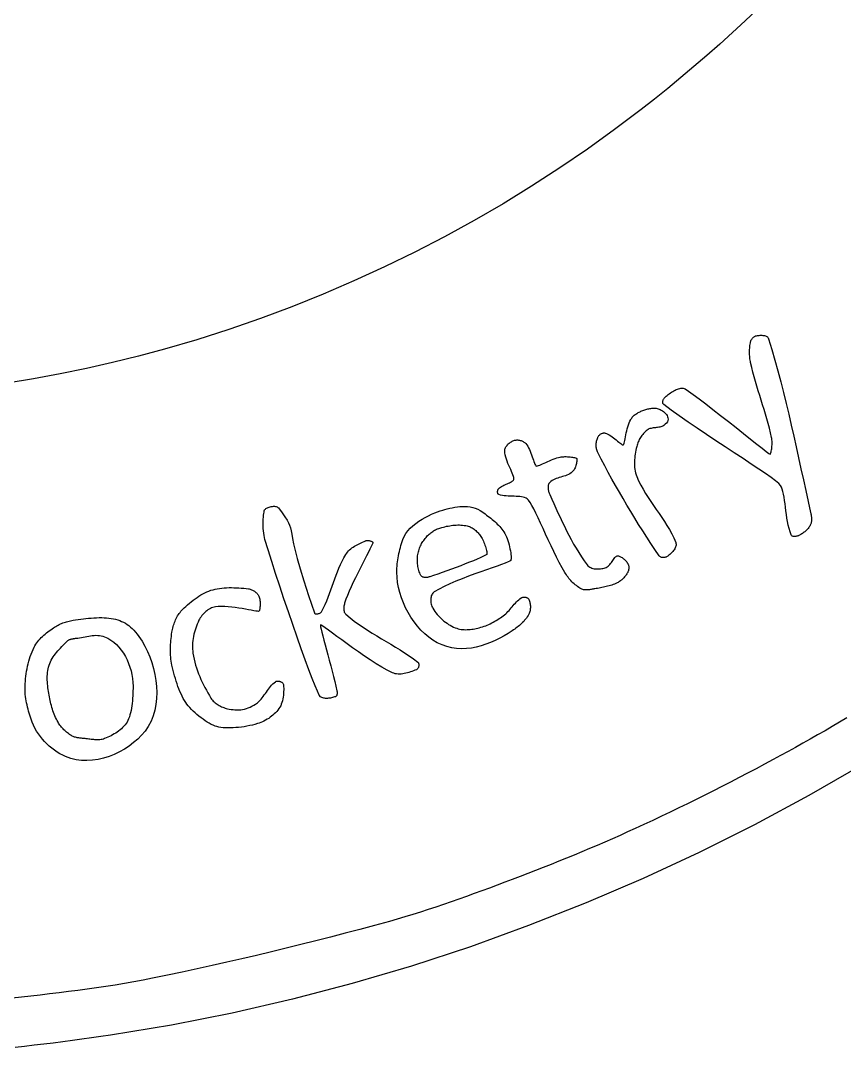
# Model space of a CAD drawing. Extents: x 29 to 1430, y 34 to 1434.
# Drawn here: x 807.5 to 1082.3, y 37.9 to 380.7 of the extents above; entities that cross this region are included whole.
import ezdxf

# ---------------------------------------------------------------- set-up
doc = ezdxf.new("R2010")
doc.units = 0
doc.header["$MEASUREMENT"] = 0
doc.layers.get('0').update_dxf_attribs({"linetype": 'CONTINUOUS'})

msp = doc.modelspace()

# ---------------------------------------------------------------- linework, layer by layer
at = {"color": 0, "true_color": 0x000000}
for points in [[(1053.34, 384.49), (1049.18, 380.54), (1044.97, 376.65), (1040.72, 372.82), (1036.43, 369.03), (1032.11, 365.31), (1027.75, 361.64), (1023.36, 358.03), (1018.94, 354.49), (1014.5, 351), (1005.62, 344.28), (996.57, 337.78), (987.35, 331.48), (977.96, 325.41), (968.43, 319.56), (958.75, 313.93), (948.93, 308.53), (938.97, 303.37), (928.9, 298.45), (918.7, 293.77), (908.4, 289.33), (898, 285.15), (887.5, 281.22), (876.91, 277.55), (866.24, 274.14), (855.5, 271), (846.86, 268.68), (838.18, 266.53), (829.45, 264.55), (820.67, 262.73), (811.86, 261.08), (803.01, 259.6)], [(1053, 275.5), (1053.26, 275.54), (1053.54, 275.58), (1053.84, 275.6), (1054.14, 275.62), (1054.45, 275.63), (1054.76, 275.63), (1055.06, 275.61), (1055.36, 275.58), (1055.64, 275.53), (1055.92, 275.45), (1056.17, 275.36), (1056.4, 275.24), (1056.6, 275.1), (1056.77, 274.93), (1056.9, 274.73), (1057, 274.5), (1058.07, 270.93), (1059.09, 267.34), (1060.07, 263.75), (1061.02, 260.14), (1061.94, 256.53), (1062.83, 252.9), (1063.69, 249.28), (1064.53, 245.64), (1065.36, 242), (1066.18, 238.36), (1066.98, 234.72), (1067.78, 231.07), (1068.58, 227.43), (1069.38, 223.78), (1070.18, 220.14), (1071, 216.5), (1071.05, 216.25), (1071.11, 216), (1071.16, 215.75), (1071.2, 215.5), (1071.24, 215.24), (1071.28, 214.98), (1071.3, 214.72), (1071.32, 214.47), (1071.33, 214.21), (1071.33, 213.95), (1071.31, 213.7), (1071.28, 213.45), (1071.23, 213.21), (1071.17, 212.97), (1071.1, 212.73), (1071, 212.5), (1070.86, 212.22), (1070.71, 211.95), (1070.54, 211.69), (1070.36, 211.43), (1070.17, 211.18), (1069.97, 210.94), (1069.76, 210.71), (1069.53, 210.48), (1069.3, 210.27), (1069.06, 210.06), (1068.81, 209.86), (1068.56, 209.67), (1068.3, 209.49), (1068.04, 209.31), (1067.77, 209.15), (1067.5, 209), (1067.33, 208.91), (1067.13, 208.83), (1066.93, 208.74), (1066.71, 208.67), (1066.49, 208.6), (1066.26, 208.55), (1066.03, 208.5), (1065.81, 208.47), (1065.59, 208.46), (1065.38, 208.47), (1065.18, 208.49), (1065, 208.54), (1064.84, 208.61), (1064.7, 208.71), (1064.58, 208.84), (1064.5, 209), (1064.14, 210.02), (1063.83, 211.1), (1063.56, 212.24), (1063.33, 213.42), (1063.13, 214.62), (1062.95, 215.83), (1062.78, 217.04), (1062.63, 218.23), (1062.48, 219.39), (1062.33, 220.51), (1062.17, 221.57), (1061.99, 222.56), (1061.79, 223.46), (1061.56, 224.26), (1061.3, 224.94), (1061, 225.5), (1060.41, 226.13), (1059.34, 227.02), (1057.83, 228.14), (1055.94, 229.47), (1053.71, 230.98), (1051.21, 232.65), (1048.47, 234.46), (1045.55, 236.37), (1042.51, 238.37), (1039.4, 240.42), (1036.26, 242.5), (1033.14, 244.59), (1030.11, 246.66), (1027.21, 248.69), (1024.49, 250.64), (1022, 252.5), (1021.89, 252.61), (1021.8, 252.73), (1021.74, 252.88), (1021.7, 253.03), (1021.69, 253.2), (1021.69, 253.37), (1021.71, 253.55), (1021.75, 253.74), (1021.81, 253.92), (1021.88, 254.1), (1021.96, 254.28), (1022.05, 254.45), (1022.16, 254.61), (1022.26, 254.76), (1022.38, 254.89), (1022.5, 255), (1022.83, 255.27), (1023.17, 255.55), (1023.52, 255.83), (1023.88, 256.1), (1024.25, 256.37), (1024.63, 256.63), (1025.01, 256.88), (1025.4, 257.11), (1025.79, 257.32), (1026.18, 257.51), (1026.58, 257.68), (1026.97, 257.81), (1027.36, 257.92), (1027.74, 257.98), (1028.13, 258.01), (1028.5, 258), (1029.15, 257.72), (1030.29, 256.99), (1031.87, 255.88), (1033.8, 254.46), (1036.01, 252.77), (1038.42, 250.9), (1040.97, 248.91), (1043.57, 246.85), (1046.15, 244.8), (1048.64, 242.82), (1050.97, 240.97), (1053.05, 239.33), (1054.82, 237.94), (1056.2, 236.88), (1057.12, 236.21), (1057.5, 236), (1057.59, 236.08), (1057.67, 236.22), (1057.75, 236.43), (1057.83, 236.69), (1057.9, 237), (1057.96, 237.36), (1058.02, 237.74), (1058.07, 238.15), (1058.11, 238.58), (1058.13, 239.02), (1058.15, 239.47), (1058.15, 239.91), (1058.14, 240.34), (1058.11, 240.76), (1058.06, 241.14), (1058, 241.5), (1057.64, 243.08), (1057.26, 244.66), (1056.84, 246.23), (1056.41, 247.79), (1055.95, 249.35), (1055.48, 250.9), (1055, 252.45), (1054.52, 254), (1054.03, 255.55), (1053.55, 257.11), (1053.08, 258.66), (1052.62, 260.22), (1052.18, 261.78), (1051.76, 263.35), (1051.36, 264.92), (1051, 266.5), (1050.91, 266.93), (1050.84, 267.36), (1050.77, 267.8), (1050.72, 268.24), (1050.68, 268.67), (1050.65, 269.12), (1050.63, 269.56), (1050.62, 270), (1050.63, 270.44), (1050.65, 270.89), (1050.68, 271.33), (1050.72, 271.77), (1050.77, 272.2), (1050.83, 272.64), (1050.91, 273.07), (1051, 273.5), (1051.05, 273.67), (1051.11, 273.84), (1051.18, 274.01), (1051.27, 274.18), (1051.37, 274.34), (1051.48, 274.5), (1051.6, 274.65), (1051.73, 274.79), (1051.87, 274.92), (1052.01, 275.04), (1052.17, 275.15), (1052.32, 275.25), (1052.49, 275.34), (1052.66, 275.41), (1052.83, 275.46), (1053, 275.5)], [(1015, 250.5), (1015.33, 250.62), (1015.66, 250.73), (1016, 250.84), (1016.35, 250.94), (1016.69, 251.03), (1017.04, 251.11), (1017.4, 251.17), (1017.75, 251.23), (1018.1, 251.27), (1018.46, 251.29), (1018.81, 251.3), (1019.16, 251.28), (1019.5, 251.25), (1019.84, 251.19), (1020.17, 251.11), (1020.5, 251), (1020.85, 250.85), (1021.21, 250.67), (1021.58, 250.44), (1021.94, 250.18), (1022.29, 249.88), (1022.61, 249.56), (1022.9, 249.21), (1023.13, 248.84), (1023.31, 248.46), (1023.42, 248.05), (1023.45, 247.64), (1023.38, 247.21), (1023.22, 246.79), (1022.94, 246.35), (1022.54, 245.92), (1022, 245.5), (1021.7, 245.32), (1021.38, 245.17), (1021.04, 245.06), (1020.69, 244.97), (1020.33, 244.91), (1019.97, 244.86), (1019.6, 244.82), (1019.23, 244.78), (1018.86, 244.75), (1018.49, 244.7), (1018.13, 244.65), (1017.77, 244.57), (1017.43, 244.48), (1017.1, 244.36), (1016.79, 244.2), (1016.5, 244), (1016.18, 243.74), (1015.88, 243.47), (1015.58, 243.18), (1015.3, 242.88), (1015.02, 242.56), (1014.76, 242.23), (1014.52, 241.89), (1014.29, 241.54), (1014.07, 241.19), (1013.87, 240.82), (1013.68, 240.45), (1013.51, 240.07), (1013.35, 239.68), (1013.22, 239.29), (1013.1, 238.9), (1013, 238.5), (1012.87, 237.89), (1012.74, 237.26), (1012.62, 236.63), (1012.51, 236), (1012.42, 235.36), (1012.35, 234.72), (1012.29, 234.08), (1012.25, 233.44), (1012.24, 232.8), (1012.26, 232.16), (1012.3, 231.53), (1012.37, 230.91), (1012.47, 230.29), (1012.61, 229.68), (1012.79, 229.09), (1013, 228.5), (1013.64, 227.04), (1014.35, 225.61), (1015.12, 224.22), (1015.94, 222.85), (1016.8, 221.5), (1017.69, 220.16), (1018.61, 218.83), (1019.53, 217.51), (1020.44, 216.19), (1021.35, 214.86), (1022.24, 213.52), (1023.1, 212.17), (1023.91, 210.79), (1024.67, 209.4), (1025.37, 207.97), (1026, 206.5), (1026.09, 206.2), (1026.13, 205.89), (1026.12, 205.59), (1026.06, 205.28), (1025.97, 204.97), (1025.84, 204.66), (1025.67, 204.36), (1025.49, 204.06), (1025.27, 203.77), (1025.04, 203.48), (1024.8, 203.2), (1024.54, 202.94), (1024.28, 202.68), (1024.01, 202.44), (1023.75, 202.21), (1023.5, 202), (1023.34, 201.89), (1023.17, 201.78), (1022.98, 201.69), (1022.78, 201.62), (1022.57, 201.55), (1022.36, 201.5), (1022.14, 201.47), (1021.92, 201.45), (1021.7, 201.45), (1021.49, 201.47), (1021.29, 201.51), (1021.1, 201.56), (1020.92, 201.64), (1020.76, 201.74), (1020.62, 201.86), (1020.5, 202), (1019.1, 204.08), (1017.71, 206.17), (1016.34, 208.27), (1014.99, 210.39), (1013.65, 212.51), (1012.33, 214.64), (1011.02, 216.79), (1009.74, 218.94), (1008.46, 221.11), (1007.21, 223.28), (1005.97, 225.46), (1004.74, 227.66), (1003.53, 229.85), (1002.34, 232.06), (1001.16, 234.28), (1000, 236.5), (999.87, 236.78), (999.76, 237.08), (999.66, 237.38), (999.59, 237.69), (999.54, 238), (999.5, 238.32), (999.49, 238.65), (999.49, 238.97), (999.5, 239.3), (999.53, 239.62), (999.58, 239.95), (999.64, 240.27), (999.71, 240.59), (999.8, 240.9), (999.89, 241.2), (1000, 241.5), (1000.08, 241.67), (1000.17, 241.84), (1000.28, 242), (1000.41, 242.16), (1000.55, 242.31), (1000.7, 242.45), (1000.86, 242.58), (1001.03, 242.69), (1001.21, 242.8), (1001.39, 242.89), (1001.58, 242.96), (1001.77, 243.01), (1001.95, 243.04), (1002.14, 243.05), (1002.32, 243.04), (1002.5, 243), (1002.94, 242.84), (1003.4, 242.63), (1003.87, 242.36), (1004.34, 242.06), (1004.82, 241.74), (1005.29, 241.39), (1005.74, 241.04), (1006.19, 240.68), (1006.61, 240.34), (1007, 240.01), (1007.36, 239.71), (1007.69, 239.46), (1007.97, 239.25), (1008.2, 239.09), (1008.38, 239.01), (1008.5, 239), (1008.59, 239.1), (1008.68, 239.31), (1008.78, 239.63), (1008.89, 240.04), (1009, 240.53), (1009.12, 241.09), (1009.25, 241.7), (1009.38, 242.35), (1009.53, 243.03), (1009.7, 243.73), (1009.87, 244.42), (1010.06, 245.11), (1010.27, 245.78), (1010.49, 246.4), (1010.74, 246.98), (1011, 247.5), (1011.16, 247.77), (1011.34, 248.02), (1011.54, 248.27), (1011.75, 248.5), (1011.98, 248.72), (1012.21, 248.93), (1012.46, 249.14), (1012.72, 249.33), (1012.99, 249.51), (1013.26, 249.68), (1013.54, 249.84), (1013.83, 249.99), (1014.12, 250.13), (1014.41, 250.27), (1014.71, 250.39), (1015, 250.5)], [(972, 240.5), (972.25, 240.58), (972.51, 240.63), (972.77, 240.67), (973.04, 240.68), (973.32, 240.68), (973.59, 240.66), (973.87, 240.62), (974.14, 240.56), (974.41, 240.48), (974.68, 240.39), (974.93, 240.28), (975.17, 240.16), (975.4, 240.01), (975.62, 239.86), (975.82, 239.69), (976, 239.5), (976.33, 239.08), (976.65, 238.6), (976.94, 238.06), (977.22, 237.5), (977.48, 236.9), (977.72, 236.29), (977.95, 235.68), (978.17, 235.08), (978.37, 234.5), (978.57, 233.95), (978.74, 233.45), (978.91, 233), (979.07, 232.62), (979.22, 232.32), (979.37, 232.11), (979.5, 232), (979.67, 231.98), (979.93, 232.03), (980.26, 232.13), (980.65, 232.27), (981.1, 232.46), (981.6, 232.69), (982.14, 232.93), (982.71, 233.2), (983.31, 233.47), (983.92, 233.75), (984.55, 234.02), (985.17, 234.27), (985.78, 234.51), (986.38, 234.71), (986.96, 234.88), (987.5, 235), (987.86, 235.05), (988.24, 235.09), (988.66, 235.11), (989.08, 235.12), (989.52, 235.12), (989.96, 235.1), (990.4, 235.07), (990.82, 235.03), (991.23, 234.99), (991.62, 234.93), (991.97, 234.87), (992.28, 234.8), (992.54, 234.73), (992.76, 234.66), (992.91, 234.58), (993, 234.5), (993.04, 234.39), (993.06, 234.23), (993.07, 234.02), (993.05, 233.77), (993.01, 233.48), (992.96, 233.17), (992.89, 232.83), (992.8, 232.48), (992.69, 232.13), (992.57, 231.77), (992.43, 231.42), (992.27, 231.09), (992.1, 230.77), (991.92, 230.48), (991.71, 230.22), (991.5, 230), (991.1, 229.68), (990.67, 229.4), (990.21, 229.16), (989.73, 228.95), (989.24, 228.77), (988.74, 228.6), (988.22, 228.45), (987.71, 228.29), (987.19, 228.14), (986.69, 227.98), (986.19, 227.81), (985.7, 227.61), (985.24, 227.39), (984.8, 227.14), (984.38, 226.84), (984, 226.5), (983.84, 226.31), (983.71, 226.11), (983.6, 225.88), (983.52, 225.65), (983.47, 225.4), (983.44, 225.14), (983.43, 224.87), (983.44, 224.6), (983.47, 224.33), (983.51, 224.05), (983.57, 223.78), (983.63, 223.5), (983.71, 223.24), (983.8, 222.98), (983.9, 222.73), (984, 222.5), (984.69, 220.98), (985.37, 219.46), (986.06, 217.94), (986.75, 216.42), (987.45, 214.9), (988.16, 213.38), (988.88, 211.87), (989.62, 210.38), (990.38, 208.89), (991.16, 207.42), (991.97, 205.96), (992.81, 204.52), (993.68, 203.11), (994.58, 201.71), (995.52, 200.34), (996.5, 199), (996.75, 198.72), (997.03, 198.47), (997.34, 198.26), (997.68, 198.08), (998.04, 197.93), (998.42, 197.82), (998.82, 197.73), (999.23, 197.67), (999.65, 197.64), (1000.07, 197.63), (1000.49, 197.65), (1000.92, 197.68), (1001.33, 197.74), (1001.73, 197.81), (1002.13, 197.9), (1002.5, 198), (1002.83, 198.13), (1003.15, 198.32), (1003.45, 198.56), (1003.74, 198.84), (1004.02, 199.15), (1004.29, 199.48), (1004.54, 199.82), (1004.79, 200.17), (1005.03, 200.51), (1005.26, 200.84), (1005.48, 201.14), (1005.69, 201.42), (1005.9, 201.65), (1006.1, 201.83), (1006.3, 201.95), (1006.5, 202), (1006.7, 202), (1006.92, 201.97), (1007.14, 201.9), (1007.38, 201.82), (1007.62, 201.7), (1007.86, 201.57), (1008.11, 201.41), (1008.35, 201.24), (1008.59, 201.05), (1008.83, 200.85), (1009.06, 200.63), (1009.27, 200.41), (1009.48, 200.19), (1009.67, 199.96), (1009.85, 199.73), (1010, 199.5), (1010.09, 199.34), (1010.17, 199.16), (1010.24, 198.99), (1010.29, 198.8), (1010.33, 198.61), (1010.36, 198.41), (1010.38, 198.21), (1010.38, 198.01), (1010.37, 197.81), (1010.35, 197.61), (1010.32, 197.42), (1010.28, 197.22), (1010.22, 197.03), (1010.16, 196.85), (1010.08, 196.67), (1010, 196.5), (1009.85, 196.23), (1009.69, 195.96), (1009.51, 195.7), (1009.33, 195.44), (1009.14, 195.19), (1008.94, 194.95), (1008.73, 194.71), (1008.51, 194.48), (1008.28, 194.26), (1008.05, 194.05), (1007.81, 193.85), (1007.56, 193.65), (1007.3, 193.47), (1007.04, 193.3), (1006.77, 193.14), (1006.5, 193), (1006.06, 192.79), (1005.62, 192.6), (1005.17, 192.42), (1004.71, 192.26), (1004.25, 192.11), (1003.78, 191.97), (1003.31, 191.84), (1002.84, 191.73), (1002.36, 191.62), (1001.88, 191.51), (1001.4, 191.42), (1000.92, 191.33), (1000.44, 191.24), (999.96, 191.16), (999.48, 191.08), (999, 191), (998.72, 190.95), (998.44, 190.9), (998.15, 190.85), (997.86, 190.79), (997.57, 190.75), (997.27, 190.7), (996.98, 190.66), (996.69, 190.64), (996.4, 190.62), (996.11, 190.62), (995.83, 190.63), (995.55, 190.66), (995.28, 190.71), (995.01, 190.78), (994.75, 190.88), (994.5, 191), (994.08, 191.24), (993.67, 191.5), (993.26, 191.78), (992.87, 192.07), (992.49, 192.38), (992.11, 192.7), (991.75, 193.04), (991.4, 193.38), (991.06, 193.74), (990.73, 194.11), (990.41, 194.49), (990.1, 194.88), (989.81, 195.27), (989.53, 195.68), (989.26, 196.09), (989, 196.5), (988.1, 198.05), (987.19, 199.75), (986.27, 201.55), (985.35, 203.44), (984.42, 205.37), (983.51, 207.31), (982.62, 209.25), (981.75, 211.14), (980.91, 212.96), (980.11, 214.67), (979.36, 216.24), (978.66, 217.65), (978.01, 218.86), (977.43, 219.84), (976.93, 220.57), (976.5, 221), (976.09, 221.25), (975.63, 221.45), (975.12, 221.6), (974.57, 221.71), (973.99, 221.78), (973.39, 221.84), (972.76, 221.87), (972.11, 221.89), (971.45, 221.91), (970.79, 221.93), (970.12, 221.96), (969.46, 222.01), (968.82, 222.08), (968.19, 222.18), (967.58, 222.32), (967, 222.5), (966.89, 222.56), (966.8, 222.63), (966.73, 222.73), (966.67, 222.84), (966.63, 222.97), (966.6, 223.11), (966.59, 223.26), (966.59, 223.41), (966.6, 223.57), (966.63, 223.72), (966.67, 223.87), (966.71, 224.02), (966.77, 224.16), (966.84, 224.29), (966.92, 224.4), (967, 224.5), (967.28, 224.75), (967.59, 224.98), (967.93, 225.19), (968.3, 225.38), (968.68, 225.57), (969.07, 225.74), (969.46, 225.91), (969.85, 226.07), (970.22, 226.23), (970.58, 226.39), (970.92, 226.56), (971.22, 226.73), (971.49, 226.9), (971.71, 227.09), (971.89, 227.29), (972, 227.5), (972.04, 227.76), (972, 228.11), (971.89, 228.53), (971.72, 229.02), (971.5, 229.56), (971.25, 230.15), (970.97, 230.78), (970.67, 231.45), (970.36, 232.14), (970.07, 232.85), (969.79, 233.56), (969.53, 234.28), (969.32, 234.99), (969.15, 235.69), (969.04, 236.36), (969, 237), (969.02, 237.29), (969.07, 237.57), (969.15, 237.85), (969.27, 238.12), (969.4, 238.39), (969.57, 238.65), (969.75, 238.89), (969.96, 239.13), (970.18, 239.36), (970.41, 239.57), (970.66, 239.77), (970.92, 239.95), (971.19, 240.12), (971.46, 240.26), (971.73, 240.39), (972, 240.5)], [(889, 217.5), (889.14, 217.62), (889.32, 217.76), (889.55, 217.89), (889.82, 218.02), (890.12, 218.14), (890.44, 218.26), (890.78, 218.36), (891.13, 218.44), (891.48, 218.51), (891.83, 218.54), (892.17, 218.55), (892.49, 218.52), (892.8, 218.46), (893.07, 218.35), (893.31, 218.2), (893.5, 218), (894.73, 216.35), (895.67, 215.03), (896.37, 213.95), (896.88, 213.04), (897.24, 212.2), (897.5, 211.34), (897.72, 210.38), (897.94, 209.24), (898.2, 207.82), (898.56, 206.05), (899.07, 203.83), (899.78, 201.07), (900.72, 197.7), (901.96, 193.62), (903.54, 188.75), (905.5, 183), (905.57, 182.87), (905.67, 182.76), (905.8, 182.68), (905.95, 182.63), (906.12, 182.61), (906.31, 182.61), (906.5, 182.63), (906.7, 182.67), (906.91, 182.73), (907.11, 182.8), (907.3, 182.89), (907.48, 182.99), (907.64, 183.11), (907.79, 183.23), (907.91, 183.36), (908, 183.5), (908.59, 184.65), (909.13, 185.81), (909.64, 187), (910.12, 188.2), (910.57, 189.41), (911.01, 190.63), (911.44, 191.85), (911.87, 193.08), (912.3, 194.3), (912.74, 195.51), (913.2, 196.72), (913.69, 197.91), (914.2, 199.09), (914.75, 200.25), (915.35, 201.39), (916, 202.5), (916.27, 202.91), (916.58, 203.29), (916.91, 203.66), (917.26, 204), (917.64, 204.32), (918.03, 204.63), (918.44, 204.92), (918.87, 205.19), (919.3, 205.45), (919.75, 205.7), (920.2, 205.93), (920.66, 206.16), (921.12, 206.38), (921.59, 206.59), (922.05, 206.8), (922.5, 207), (922.65, 207.06), (922.82, 207.1), (923, 207.12), (923.19, 207.13), (923.38, 207.13), (923.57, 207.11), (923.77, 207.09), (923.96, 207.05), (924.14, 207), (924.31, 206.95), (924.48, 206.89), (924.62, 206.82), (924.75, 206.74), (924.86, 206.67), (924.94, 206.58), (925, 206.5), (924.96, 206.28), (924.78, 205.82), (924.46, 205.14), (924.04, 204.26), (923.51, 203.21), (922.9, 202.02), (922.23, 200.7), (921.51, 199.29), (920.76, 197.81), (919.99, 196.28), (919.22, 194.72), (918.48, 193.17), (917.76, 191.65), (917.1, 190.18), (916.51, 188.79), (916, 187.5), (915.89, 187.2), (915.78, 186.88), (915.68, 186.55), (915.58, 186.21), (915.49, 185.87), (915.41, 185.52), (915.35, 185.17), (915.31, 184.83), (915.29, 184.49), (915.29, 184.15), (915.33, 183.83), (915.39, 183.52), (915.48, 183.24), (915.62, 182.97), (915.79, 182.72), (916, 182.5), (917.38, 181.34), (918.8, 180.24), (920.25, 179.18), (921.74, 178.17), (923.25, 177.18), (924.78, 176.22), (926.33, 175.28), (927.88, 174.36), (929.44, 173.43), (930.99, 172.51), (932.54, 171.57), (934.08, 170.62), (935.6, 169.64), (937.1, 168.64), (938.56, 167.59), (940, 166.5), (940.11, 166.39), (940.2, 166.25), (940.27, 166.1), (940.31, 165.93), (940.34, 165.75), (940.34, 165.56), (940.33, 165.37), (940.3, 165.17), (940.25, 164.98), (940.18, 164.79), (940.1, 164.62), (940, 164.45), (939.9, 164.31), (939.77, 164.18), (939.64, 164.08), (939.5, 164), (939.03, 163.81), (938.54, 163.62), (938.05, 163.43), (937.54, 163.25), (937.03, 163.08), (936.52, 162.93), (936, 162.8), (935.48, 162.69), (934.96, 162.6), (934.45, 162.55), (933.93, 162.52), (933.43, 162.53), (932.93, 162.58), (932.44, 162.67), (931.96, 162.81), (931.5, 163), (929.8, 163.86), (927.99, 164.87), (926.09, 166.02), (924.14, 167.26), (922.16, 168.58), (920.19, 169.93), (918.26, 171.3), (916.39, 172.64), (914.62, 173.93), (912.98, 175.14), (911.5, 176.24), (910.2, 177.2), (909.12, 177.98), (908.29, 178.56), (907.74, 178.91), (907.5, 179), (907.48, 178.79), (907.55, 178.27), (907.72, 177.5), (907.97, 176.48), (908.28, 175.26), (908.65, 173.86), (909.07, 172.32), (909.52, 170.67), (909.99, 168.93), (910.47, 167.14), (910.96, 165.32), (911.43, 163.52), (911.88, 161.75), (912.3, 160.06), (912.68, 158.46), (913, 157), (913.02, 156.87), (913.05, 156.73), (913.06, 156.59), (913.07, 156.44), (913.08, 156.29), (913.07, 156.13), (913.06, 155.98), (913.04, 155.84), (913.02, 155.69), (912.98, 155.56), (912.93, 155.43), (912.87, 155.32), (912.8, 155.21), (912.71, 155.13), (912.61, 155.05), (912.5, 155), (912.2, 154.9), (911.89, 154.8), (911.57, 154.71), (911.24, 154.63), (910.91, 154.56), (910.57, 154.51), (910.24, 154.46), (909.9, 154.44), (909.57, 154.43), (909.24, 154.44), (908.92, 154.48), (908.61, 154.53), (908.31, 154.61), (908.03, 154.71), (907.75, 154.84), (907.5, 155), (907.13, 155.55), (906.55, 156.79), (905.76, 158.66), (904.8, 161.09), (903.69, 164), (902.46, 167.33), (901.13, 170.99), (899.74, 174.92), (898.29, 179.06), (896.82, 183.31), (895.36, 187.63), (893.93, 191.92), (892.55, 196.13), (891.25, 200.17), (890.06, 203.99), (889, 207.5), (888.84, 208.13), (888.7, 208.82), (888.6, 209.55), (888.52, 210.32), (888.46, 211.11), (888.43, 211.9), (888.42, 212.69), (888.43, 213.46), (888.46, 214.2), (888.5, 214.9), (888.55, 215.54), (888.62, 216.12), (888.7, 216.61), (888.8, 217.02), (888.89, 217.32), (889, 217.5)], [(949, 217.5), (949.83, 217.71), (950.66, 217.9), (951.5, 218.08), (952.34, 218.23), (953.19, 218.36), (954.05, 218.45), (954.9, 218.5), (955.75, 218.5), (956.61, 218.44), (957.46, 218.33), (958.31, 218.14), (959.16, 217.89), (960, 217.55), (960.84, 217.13), (961.67, 216.61), (962.5, 216), (962.95, 215.64), (963.4, 215.28), (963.86, 214.91), (964.31, 214.55), (964.77, 214.18), (965.21, 213.8), (965.66, 213.42), (966.09, 213.03), (966.51, 212.64), (966.92, 212.23), (967.32, 211.81), (967.7, 211.38), (968.06, 210.93), (968.4, 210.47), (968.71, 209.99), (969, 209.5), (969.27, 208.97), (969.53, 208.38), (969.78, 207.75), (970, 207.09), (970.22, 206.41), (970.41, 205.72), (970.59, 205.02), (970.74, 204.34), (970.87, 203.68), (970.97, 203.05), (971.05, 202.46), (971.1, 201.92), (971.12, 201.45), (971.12, 201.05), (971.07, 200.73), (971, 200.5), (970.72, 200.28), (970.08, 199.98), (969.14, 199.59), (967.91, 199.14), (966.44, 198.62), (964.78, 198.03), (962.95, 197.39), (961, 196.7), (958.96, 195.97), (956.88, 195.19), (954.78, 194.38), (952.72, 193.54), (950.72, 192.68), (948.82, 191.8), (947.07, 190.9), (945.5, 190), (945.23, 189.8), (944.99, 189.55), (944.79, 189.27), (944.63, 188.96), (944.5, 188.62), (944.41, 188.26), (944.35, 187.88), (944.31, 187.48), (944.31, 187.09), (944.34, 186.68), (944.39, 186.29), (944.47, 185.89), (944.57, 185.52), (944.69, 185.15), (944.84, 184.81), (945, 184.5), (945.33, 183.97), (945.68, 183.45), (946.05, 182.95), (946.45, 182.46), (946.86, 181.98), (947.3, 181.52), (947.76, 181.08), (948.23, 180.66), (948.72, 180.25), (949.23, 179.87), (949.74, 179.5), (950.28, 179.15), (950.82, 178.83), (951.37, 178.53), (951.93, 178.25), (952.5, 178), (952.97, 177.82), (953.44, 177.68), (953.93, 177.56), (954.42, 177.47), (954.92, 177.41), (955.43, 177.38), (955.94, 177.36), (956.45, 177.37), (956.97, 177.4), (957.48, 177.44), (957.99, 177.51), (958.5, 177.58), (959.01, 177.67), (959.51, 177.77), (960.01, 177.88), (960.5, 178), (961.04, 178.15), (961.57, 178.31), (962.1, 178.49), (962.63, 178.69), (963.15, 178.9), (963.66, 179.13), (964.17, 179.37), (964.67, 179.62), (965.17, 179.89), (965.67, 180.16), (966.15, 180.45), (966.63, 180.75), (967.11, 181.05), (967.58, 181.36), (968.04, 181.68), (968.5, 182), (968.92, 182.32), (969.32, 182.67), (969.7, 183.03), (970.07, 183.41), (970.43, 183.81), (970.78, 184.22), (971.13, 184.63), (971.47, 185.04), (971.82, 185.45), (972.16, 185.86), (972.52, 186.26), (972.88, 186.65), (973.26, 187.02), (973.65, 187.37), (974.07, 187.7), (974.5, 188), (974.64, 188.08), (974.8, 188.14), (974.97, 188.19), (975.14, 188.23), (975.33, 188.24), (975.51, 188.25), (975.7, 188.24), (975.89, 188.21), (976.07, 188.17), (976.24, 188.12), (976.41, 188.05), (976.56, 187.97), (976.7, 187.87), (976.82, 187.76), (976.92, 187.64), (977, 187.5), (977.12, 187.21), (977.23, 186.91), (977.32, 186.6), (977.4, 186.29), (977.46, 185.97), (977.51, 185.64), (977.54, 185.31), (977.55, 184.98), (977.54, 184.66), (977.52, 184.33), (977.48, 184.01), (977.42, 183.69), (977.35, 183.38), (977.25, 183.08), (977.14, 182.78), (977, 182.5), (976.76, 182.08), (976.51, 181.66), (976.23, 181.26), (975.93, 180.88), (975.62, 180.5), (975.3, 180.13), (974.96, 179.78), (974.6, 179.43), (974.24, 179.1), (973.87, 178.77), (973.48, 178.46), (973.1, 178.15), (972.7, 177.85), (972.3, 177.56), (971.9, 177.28), (971.5, 177), (970.16, 176.13), (968.76, 175.29), (967.31, 174.49), (965.82, 173.75), (964.28, 173.08), (962.72, 172.48), (961.12, 171.97), (959.5, 171.55), (957.87, 171.24), (956.23, 171.06), (954.58, 171), (952.94, 171.08), (951.3, 171.31), (949.68, 171.7), (948.08, 172.26), (946.5, 173), (945.04, 173.87), (943.63, 174.88), (942.3, 176), (941.03, 177.24), (939.84, 178.58), (938.73, 180), (937.7, 181.5), (936.76, 183.07), (935.92, 184.68), (935.17, 186.34), (934.53, 188.03), (933.99, 189.74), (933.56, 191.45), (933.25, 193.15), (933.06, 194.84), (933, 196.5), (933.01, 197.2), (933.04, 197.9), (933.08, 198.6), (933.15, 199.29), (933.23, 199.99), (933.32, 200.69), (933.43, 201.38), (933.56, 202.07), (933.7, 202.76), (933.85, 203.45), (934.01, 204.13), (934.19, 204.81), (934.38, 205.49), (934.58, 206.17), (934.78, 206.83), (935, 207.5), (935.42, 208.5), (935.98, 209.46), (936.67, 210.37), (937.47, 211.24), (938.36, 212.06), (939.33, 212.83), (940.34, 213.55), (941.4, 214.22), (942.47, 214.83), (943.55, 215.39), (944.6, 215.89), (945.63, 216.34), (946.59, 216.72), (947.49, 217.05), (948.3, 217.31), (949, 217.5)], [(948, 211.5), (948.52, 211.63), (949.04, 211.75), (949.57, 211.87), (950.1, 211.97), (950.63, 212.06), (951.17, 212.14), (951.7, 212.21), (952.24, 212.26), (952.78, 212.29), (953.32, 212.31), (953.86, 212.31), (954.39, 212.29), (954.92, 212.25), (955.45, 212.19), (955.98, 212.11), (956.5, 212), (956.84, 211.91), (957.18, 211.79), (957.51, 211.65), (957.83, 211.49), (958.15, 211.31), (958.45, 211.12), (958.75, 210.91), (959.04, 210.68), (959.32, 210.44), (959.59, 210.18), (959.85, 209.92), (960.1, 209.65), (960.34, 209.37), (960.57, 209.08), (960.79, 208.79), (961, 208.5), (961.22, 208.15), (961.44, 207.77), (961.65, 207.35), (961.86, 206.92), (962.05, 206.46), (962.23, 206), (962.4, 205.54), (962.55, 205.08), (962.69, 204.64), (962.81, 204.21), (962.9, 203.82), (962.98, 203.45), (963.02, 203.13), (963.05, 202.86), (963.04, 202.65), (963, 202.5), (962.81, 202.34), (962.37, 202.08), (961.7, 201.76), (960.82, 201.36), (959.77, 200.9), (958.57, 200.4), (957.25, 199.86), (955.83, 199.29), (954.33, 198.71), (952.79, 198.12), (951.22, 197.53), (949.67, 196.96), (948.14, 196.41), (946.67, 195.89), (945.28, 195.42), (944, 195), (943.81, 194.95), (943.61, 194.9), (943.41, 194.86), (943.19, 194.82), (942.97, 194.8), (942.75, 194.79), (942.53, 194.79), (942.32, 194.8), (942.11, 194.83), (941.9, 194.87), (941.71, 194.93), (941.53, 195), (941.37, 195.1), (941.23, 195.21), (941.1, 195.34), (941, 195.5), (940.8, 195.9), (940.62, 196.3), (940.47, 196.72), (940.33, 197.14), (940.2, 197.58), (940.1, 198.01), (940.02, 198.46), (939.95, 198.91), (939.9, 199.36), (939.87, 199.81), (939.85, 200.26), (939.85, 200.72), (939.86, 201.17), (939.89, 201.62), (939.94, 202.06), (940, 202.5), (940.07, 202.91), (940.17, 203.32), (940.28, 203.73), (940.4, 204.13), (940.55, 204.53), (940.71, 204.93), (940.88, 205.32), (941.07, 205.7), (941.27, 206.08), (941.49, 206.45), (941.71, 206.81), (941.95, 207.17), (942.2, 207.52), (942.46, 207.85), (942.73, 208.18), (943, 208.5), (943.25, 208.77), (943.51, 209.03), (943.78, 209.27), (944.06, 209.51), (944.35, 209.74), (944.65, 209.96), (944.96, 210.17), (945.28, 210.36), (945.6, 210.55), (945.93, 210.72), (946.27, 210.88), (946.61, 211.03), (946.95, 211.17), (947.3, 211.29), (947.65, 211.4), (948, 211.5)], [(871, 190.5), (871.68, 190.71), (872.38, 190.89), (873.11, 191.03), (873.86, 191.15), (874.63, 191.25), (875.42, 191.32), (876.22, 191.37), (877.03, 191.39), (877.84, 191.4), (878.66, 191.38), (879.48, 191.35), (880.3, 191.31), (881.11, 191.25), (881.92, 191.18), (882.72, 191.09), (883.5, 191), (883.77, 190.96), (884.03, 190.89), (884.3, 190.81), (884.56, 190.72), (884.82, 190.6), (885.07, 190.47), (885.32, 190.33), (885.56, 190.17), (885.78, 190), (886, 189.82), (886.21, 189.62), (886.4, 189.41), (886.57, 189.2), (886.73, 188.97), (886.88, 188.74), (887, 188.5), (887.12, 188.2), (887.22, 187.87), (887.29, 187.51), (887.35, 187.13), (887.39, 186.74), (887.41, 186.34), (887.41, 185.95), (887.41, 185.56), (887.38, 185.19), (887.35, 184.83), (887.31, 184.51), (887.26, 184.21), (887.2, 183.96), (887.14, 183.75), (887.07, 183.6), (887, 183.5), (886.83, 183.47), (886.47, 183.5), (885.93, 183.57), (885.25, 183.69), (884.44, 183.84), (883.51, 184.02), (882.5, 184.2), (881.41, 184.39), (880.27, 184.58), (879.1, 184.75), (877.92, 184.9), (876.74, 185.02), (875.59, 185.1), (874.49, 185.13), (873.45, 185.1), (872.5, 185), (872.06, 184.91), (871.63, 184.79), (871.21, 184.64), (870.8, 184.45), (870.39, 184.23), (870, 183.98), (869.62, 183.71), (869.26, 183.42), (868.91, 183.1), (868.58, 182.77), (868.26, 182.42), (867.97, 182.05), (867.69, 181.68), (867.44, 181.29), (867.21, 180.9), (867, 180.5), (866.7, 179.86), (866.42, 179.22), (866.16, 178.55), (865.92, 177.88), (865.7, 177.2), (865.5, 176.52), (865.33, 175.82), (865.18, 175.12), (865.05, 174.42), (864.96, 173.71), (864.89, 173.01), (864.85, 172.3), (864.84, 171.6), (864.86, 170.89), (864.91, 170.19), (865, 169.5), (865.17, 168.5), (865.38, 167.51), (865.61, 166.53), (865.88, 165.55), (866.18, 164.58), (866.51, 163.62), (866.86, 162.67), (867.24, 161.72), (867.64, 160.78), (868.07, 159.85), (868.51, 158.93), (868.98, 158.02), (869.46, 157.13), (869.96, 156.24), (870.47, 155.36), (871, 154.5), (871.23, 154.16), (871.48, 153.84), (871.75, 153.53), (872.05, 153.24), (872.36, 152.97), (872.69, 152.71), (873.03, 152.46), (873.38, 152.24), (873.75, 152.02), (874.13, 151.83), (874.52, 151.65), (874.91, 151.49), (875.3, 151.34), (875.7, 151.21), (876.1, 151.1), (876.5, 151), (877.12, 150.87), (877.75, 150.77), (878.38, 150.69), (879.01, 150.63), (879.64, 150.61), (880.28, 150.62), (880.91, 150.66), (881.54, 150.74), (882.17, 150.86), (882.8, 151.02), (883.43, 151.23), (884.05, 151.48), (884.67, 151.78), (885.29, 152.13), (885.9, 152.54), (886.5, 153), (886.93, 153.38), (887.34, 153.78), (887.73, 154.21), (888.1, 154.65), (888.45, 155.11), (888.8, 155.58), (889.14, 156.05), (889.48, 156.53), (889.81, 157.01), (890.16, 157.48), (890.51, 157.94), (890.87, 158.39), (891.24, 158.83), (891.64, 159.24), (892.06, 159.64), (892.5, 160), (892.63, 160.09), (892.78, 160.15), (892.94, 160.2), (893.11, 160.22), (893.29, 160.23), (893.47, 160.23), (893.66, 160.21), (893.84, 160.17), (894.02, 160.12), (894.2, 160.06), (894.36, 159.99), (894.52, 159.9), (894.67, 159.81), (894.8, 159.72), (894.91, 159.61), (895, 159.5), (895.08, 159.34), (895.14, 159.08), (895.19, 158.73), (895.23, 158.32), (895.25, 157.84), (895.25, 157.3), (895.24, 156.73), (895.2, 156.13), (895.14, 155.5), (895.06, 154.87), (894.95, 154.24), (894.82, 153.62), (894.66, 153.03), (894.47, 152.47), (894.25, 151.96), (894, 151.5), (893.68, 151.02), (893.32, 150.55), (892.95, 150.1), (892.55, 149.66), (892.13, 149.25), (891.68, 148.85), (891.22, 148.47), (890.74, 148.11), (890.25, 147.77), (889.74, 147.45), (889.22, 147.15), (888.69, 146.88), (888.15, 146.62), (887.6, 146.39), (887.05, 146.18), (886.5, 146), (885.67, 145.76), (884.81, 145.54), (883.92, 145.33), (883.01, 145.15), (882.09, 144.99), (881.16, 144.86), (880.23, 144.74), (879.31, 144.66), (878.4, 144.6), (877.51, 144.56), (876.65, 144.56), (875.82, 144.58), (875.04, 144.64), (874.3, 144.73), (873.62, 144.85), (873, 145), (872.4, 145.2), (871.76, 145.46), (871.11, 145.77), (870.44, 146.14), (869.75, 146.54), (869.06, 146.98), (868.37, 147.46), (867.68, 147.97), (867, 148.5), (866.34, 149.05), (865.7, 149.61), (865.08, 150.19), (864.5, 150.77), (863.95, 151.35), (863.45, 151.93), (863, 152.5), (862.58, 153.09), (862.17, 153.74), (861.78, 154.43), (861.39, 155.16), (861.02, 155.93), (860.67, 156.74), (860.33, 157.57), (860, 158.42), (859.69, 159.3), (859.4, 160.18), (859.12, 161.08), (858.86, 161.97), (858.62, 162.87), (858.39, 163.76), (858.19, 164.64), (858, 165.5), (857.87, 166.18), (857.76, 166.85), (857.67, 167.54), (857.6, 168.22), (857.55, 168.91), (857.51, 169.6), (857.49, 170.3), (857.49, 170.99), (857.51, 171.68), (857.54, 172.38), (857.58, 173.07), (857.64, 173.76), (857.71, 174.45), (857.8, 175.14), (857.89, 175.82), (858, 176.5), (858.08, 176.97), (858.18, 177.44), (858.28, 177.92), (858.4, 178.39), (858.53, 178.86), (858.68, 179.32), (858.84, 179.79), (859.01, 180.24), (859.2, 180.69), (859.4, 181.13), (859.62, 181.56), (859.86, 181.97), (860.12, 182.38), (860.39, 182.77), (860.69, 183.14), (861, 183.5), (861.53, 184.06), (862.08, 184.61), (862.65, 185.15), (863.23, 185.68), (863.83, 186.2), (864.45, 186.71), (865.07, 187.2), (865.71, 187.67), (866.36, 188.12), (867.01, 188.55), (867.67, 188.95), (868.33, 189.32), (869, 189.67), (869.67, 189.98), (870.33, 190.26), (871, 190.5)], [(825, 180.5), (825.84, 180.62), (826.7, 180.75), (827.57, 180.87), (828.44, 180.98), (829.32, 181.08), (830.21, 181.17), (831.09, 181.25), (831.97, 181.31), (832.84, 181.36), (833.7, 181.39), (834.55, 181.39), (835.38, 181.37), (836.2, 181.32), (836.99, 181.25), (837.76, 181.14), (838.5, 181), (839.21, 180.83), (839.9, 180.63), (840.57, 180.4), (841.21, 180.14), (841.84, 179.84), (842.44, 179.5), (843.04, 179.13), (843.62, 178.71), (844.18, 178.24), (844.74, 177.73), (845.29, 177.16), (845.84, 176.55), (846.38, 175.87), (846.92, 175.14), (847.46, 174.35), (848, 173.5), (848.94, 171.85), (849.81, 170.1), (850.58, 168.27), (851.26, 166.37), (851.84, 164.42), (852.31, 162.43), (852.65, 160.42), (852.87, 158.39), (852.95, 156.37), (852.88, 154.37), (852.66, 152.4), (852.29, 150.47), (851.74, 148.6), (851.01, 146.81), (850.1, 145.1), (849, 143.5), (847.86, 142.15), (846.6, 140.87), (845.21, 139.66), (843.73, 138.53), (842.15, 137.5), (840.49, 136.56), (838.77, 135.74), (837, 135.04), (835.19, 134.47), (833.35, 134.04), (831.5, 133.76), (829.65, 133.65), (827.81, 133.7), (826, 133.94), (824.22, 134.37), (822.5, 135), (821.54, 135.45), (820.59, 135.95), (819.67, 136.51), (818.77, 137.12), (817.91, 137.77), (817.07, 138.47), (816.27, 139.22), (815.5, 140), (814.77, 140.82), (814.09, 141.68), (813.45, 142.58), (812.85, 143.51), (812.31, 144.47), (811.82, 145.45), (811.38, 146.46), (811, 147.5), (810.78, 148.17), (810.57, 148.84), (810.36, 149.51), (810.17, 150.19), (809.98, 150.87), (809.81, 151.55), (809.65, 152.24), (809.5, 152.93), (809.37, 153.62), (809.25, 154.32), (809.16, 155.01), (809.08, 155.71), (809.03, 156.41), (808.99, 157.1), (808.98, 157.8), (809, 158.5), (809.04, 159.33), (809.1, 160.17), (809.18, 161.01), (809.27, 161.84), (809.39, 162.68), (809.52, 163.51), (809.67, 164.34), (809.84, 165.17), (810.03, 165.99), (810.24, 166.8), (810.48, 167.61), (810.74, 168.41), (811.02, 169.2), (811.32, 169.98), (811.65, 170.74), (812, 171.5), (812.27, 172.01), (812.56, 172.5), (812.88, 172.97), (813.23, 173.43), (813.59, 173.88), (813.98, 174.31), (814.39, 174.72), (814.81, 175.13), (815.24, 175.52), (815.69, 175.9), (816.15, 176.27), (816.61, 176.64), (817.08, 176.99), (817.55, 177.33), (818.03, 177.67), (818.5, 178), (818.86, 178.24), (819.23, 178.47), (819.61, 178.69), (820, 178.9), (820.39, 179.1), (820.79, 179.28), (821.19, 179.45), (821.6, 179.62), (822.02, 179.77), (822.44, 179.91), (822.86, 180.03), (823.28, 180.15), (823.71, 180.25), (824.14, 180.35), (824.57, 180.43), (825, 180.5)], [(826, 174.5), (826.59, 174.58), (827.19, 174.68), (827.79, 174.79), (828.4, 174.9), (829, 175.02), (829.61, 175.13), (830.22, 175.24), (830.83, 175.33), (831.43, 175.4), (832.03, 175.46), (832.62, 175.48), (833.22, 175.47), (833.8, 175.42), (834.37, 175.33), (834.94, 175.19), (835.5, 175), (836.58, 174.5), (837.6, 173.9), (838.57, 173.2), (839.47, 172.4), (840.32, 171.52), (841.1, 170.56), (841.81, 169.54), (842.46, 168.45), (843.04, 167.31), (843.55, 166.12), (843.98, 164.9), (844.35, 163.65), (844.63, 162.37), (844.83, 161.09), (844.96, 159.79), (845, 158.5), (845, 157.73), (844.98, 156.93), (844.95, 156.11), (844.91, 155.28), (844.86, 154.45), (844.79, 153.61), (844.71, 152.78), (844.61, 151.96), (844.48, 151.16), (844.34, 150.38), (844.18, 149.63), (843.99, 148.91), (843.78, 148.23), (843.55, 147.6), (843.29, 147.02), (843, 146.5), (842.68, 146.02), (842.33, 145.56), (841.96, 145.11), (841.55, 144.69), (841.13, 144.29), (840.68, 143.91), (840.21, 143.54), (839.73, 143.19), (839.23, 142.86), (838.72, 142.55), (838.19, 142.25), (837.66, 141.97), (837.13, 141.7), (836.58, 141.45), (836.04, 141.22), (835.5, 141), (835.12, 140.87), (834.73, 140.76), (834.34, 140.69), (833.94, 140.64), (833.53, 140.61), (833.13, 140.6), (832.72, 140.61), (832.3, 140.63), (831.89, 140.66), (831.47, 140.7), (831.06, 140.75), (830.64, 140.81), (830.23, 140.86), (829.82, 140.91), (829.41, 140.96), (829, 141), (828.71, 141.03), (828.42, 141.05), (828.13, 141.08), (827.84, 141.1), (827.54, 141.13), (827.25, 141.17), (826.96, 141.21), (826.67, 141.25), (826.38, 141.31), (826.1, 141.37), (825.82, 141.44), (825.54, 141.53), (825.27, 141.62), (825.01, 141.73), (824.75, 141.86), (824.5, 142), (824.16, 142.21), (823.83, 142.43), (823.5, 142.67), (823.18, 142.91), (822.86, 143.16), (822.55, 143.42), (822.25, 143.69), (821.96, 143.97), (821.67, 144.26), (821.4, 144.55), (821.14, 144.86), (820.88, 145.17), (820.64, 145.49), (820.41, 145.82), (820.2, 146.16), (820, 146.5), (819.72, 147.02), (819.45, 147.55), (819.2, 148.09), (818.95, 148.63), (818.72, 149.18), (818.51, 149.74), (818.3, 150.3), (818.11, 150.87), (817.93, 151.44), (817.76, 152.01), (817.61, 152.59), (817.46, 153.16), (817.33, 153.75), (817.21, 154.33), (817.1, 154.91), (817, 155.5), (816.9, 156.12), (816.81, 156.75), (816.72, 157.37), (816.63, 158.01), (816.56, 158.64), (816.49, 159.28), (816.44, 159.91), (816.41, 160.55), (816.39, 161.18), (816.4, 161.81), (816.43, 162.44), (816.48, 163.07), (816.56, 163.69), (816.68, 164.3), (816.82, 164.9), (817, 165.5), (817.22, 166.09), (817.46, 166.65), (817.74, 167.21), (818.05, 167.75), (818.38, 168.28), (818.74, 168.8), (819.12, 169.31), (819.51, 169.8), (819.92, 170.29), (820.34, 170.77), (820.78, 171.24), (821.22, 171.7), (821.66, 172.16), (822.11, 172.61), (822.56, 173.06), (823, 173.5), (823.15, 173.63), (823.3, 173.75), (823.46, 173.86), (823.64, 173.95), (823.82, 174.04), (824, 174.11), (824.19, 174.18), (824.39, 174.23), (824.59, 174.28), (824.79, 174.32), (824.99, 174.36), (825.19, 174.4), (825.4, 174.42), (825.6, 174.45), (825.8, 174.48), (826, 174.5)], [(1083.12, 147.96), (1080.69, 146.51), (1078.25, 145.08), (1075.81, 143.65), (1073.35, 142.24), (1070.89, 140.84), (1068.42, 139.46), (1065.95, 138.08), (1063.47, 136.71), (1060.99, 135.35), (1058.5, 134), (1055.67, 132.48), (1052.83, 130.96), (1049.99, 129.46), (1047.14, 127.97), (1044.29, 126.49), (1041.43, 125.03), (1038.56, 123.57), (1035.69, 122.13), (1032.81, 120.69), (1029.92, 119.27), (1027.03, 117.86), (1024.14, 116.47), (1021.24, 115.08), (1018.33, 113.71), (1015.42, 112.35), (1012.5, 111), (1009.98, 109.85), (1007.45, 108.71), (1004.91, 107.58), (1002.37, 106.47), (999.82, 105.37), (997.27, 104.28), (994.71, 103.21), (992.15, 102.14), (989.58, 101.09), (987.01, 100.05), (984.43, 99.02), (981.85, 97.99), (979.27, 96.98), (976.68, 95.98), (974.09, 94.99), (971.5, 94), (968.97, 93.04), (966.43, 92.09), (963.89, 91.14), (961.35, 90.2), (958.81, 89.26), (956.26, 88.34), (953.71, 87.42), (951.16, 86.52), (948.6, 85.64), (946.03, 84.77), (943.46, 83.92), (940.88, 83.08), (938.3, 82.28), (935.71, 81.49), (933.11, 80.73), (930.5, 80), (925.6, 78.66), (920.7, 77.34), (915.79, 76.04), (910.87, 74.75), (905.95, 73.49), (901.03, 72.24), (896.1, 71.02), (891.16, 69.81), (886.22, 68.63), (881.28, 67.47), (876.33, 66.33), (871.37, 65.22), (866.41, 64.13), (861.45, 63.06), (856.48, 62.02), (851.5, 61), (848.4, 60.39), (845.3, 59.82), (842.19, 59.28), (839.08, 58.76), (835.96, 58.28), (832.84, 57.81), (829.71, 57.37), (826.59, 56.95), (823.45, 56.54), (820.32, 56.15), (817.19, 55.78), (814.05, 55.41), (810.91, 55.05), (807.77, 54.7), (804.64, 54.35)], [(1088.18, 132.28), (1070.37, 122.02), (1052.25, 112.27), (1033.82, 103.03), (1015.12, 94.33), (996.16, 86.17), (976.96, 78.58), (957.54, 71.55), (937.91, 65.1), (918.11, 59.24), (898.15, 53.99), (878.05, 49.36), (857.83, 45.36), (837.5, 42), (834.32, 41.53), (831.15, 41.08), (827.97, 40.64), (824.79, 40.22), (821.6, 39.8), (818.42, 39.4), (815.23, 39.01), (812.04, 38.64), (808.85, 38.27), (805.66, 37.91)]]:
    msp.add_lwpolyline(points, dxfattribs=at)

doc.saveas('drawing.dxf')
